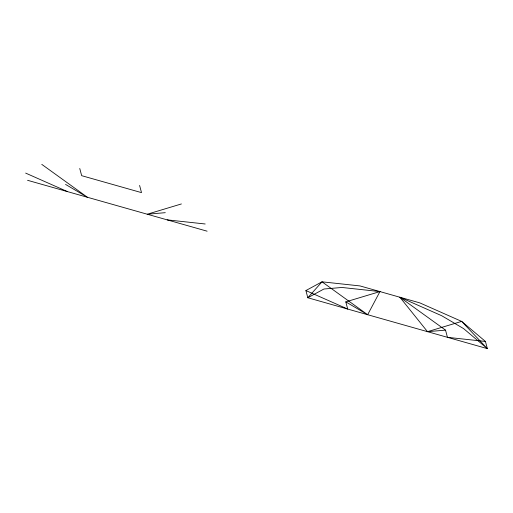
<?xml version="1.0" encoding="UTF-8"?>
<svg xmlns="http://www.w3.org/2000/svg" width="513" height="513" viewBox="0 0 513 513"><rect width="100%" height="100%" fill="white"/><g stroke="black" fill="none" stroke-linecap="round" stroke-linejoin="round"><path stroke-width="0.77" d="M367.661 314.713L379.947 291.583L341.966 287.472L323.934 289.011L307.813 297.752L305.895 290.557L322.017 281.817L359.998 285.927L419.846 302.894L461.655 321.394L485.433 341.44L487.35 348.635L307.813 297.752L322.017 281.817L367.661 314.713L345.794 301.862L379.947 291.583M181.41 203.943L147.257 214.222L165.289 212.677M427.502 331.674L461.655 321.394L487.35 348.635L463.572 328.589L441.706 315.739L399.896 297.239L427.502 331.674L445.54 330.135L447.451 337.33L485.433 341.44M167.206 219.872L205.187 223.989M27.567 180.3L207.105 231.183M305.895 290.557L347.711 309.057L345.794 301.862M25.65 173.099L67.46 191.606M65.549 184.411L87.409 197.261L41.771 164.365M399.896 297.239L445.54 330.135M139.6 185.437L141.511 192.631L81.663 175.67L79.752 168.476"/></g></svg>
